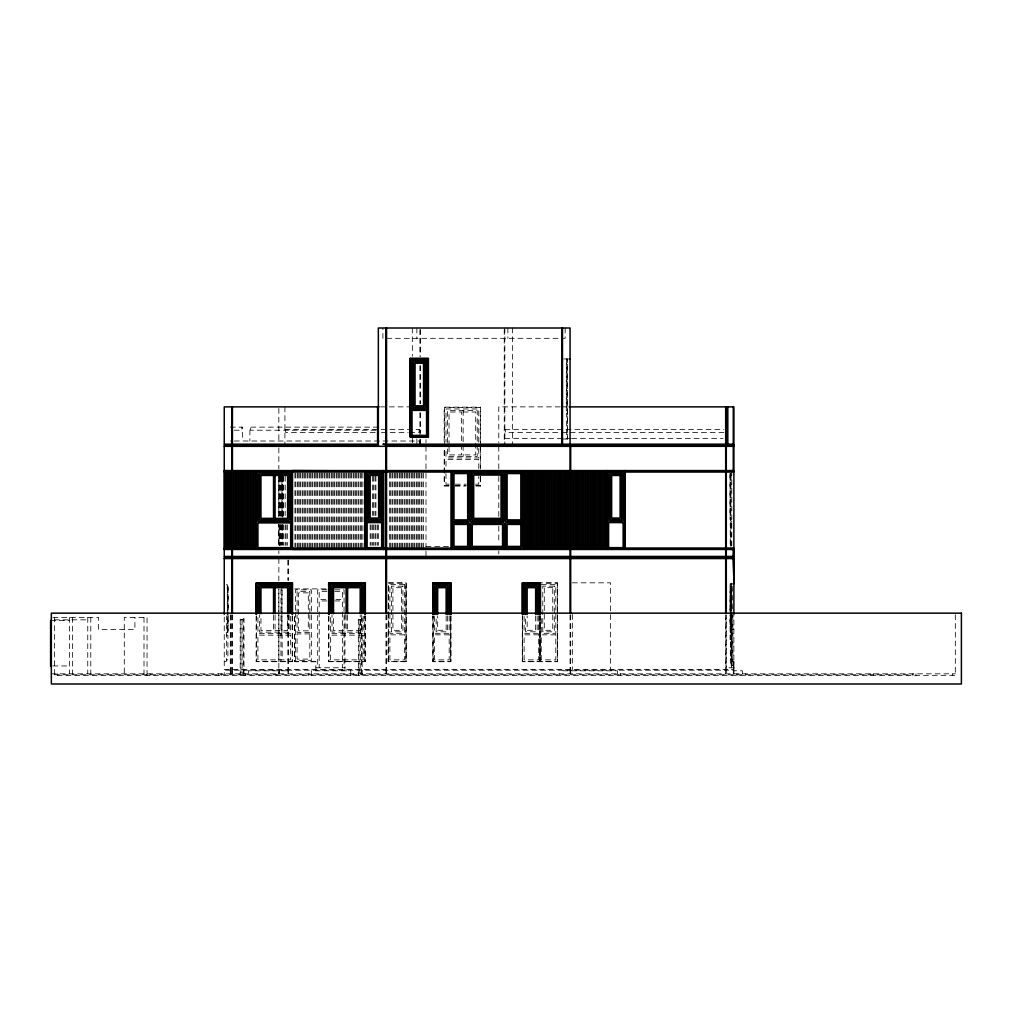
<?xml version="1.0" encoding="UTF-8"?>
<svg xmlns="http://www.w3.org/2000/svg" width="1012" height="1012" viewBox="0 0 1012 1012"><rect width="100%" height="100%" fill="white"/><g stroke="black" fill="none" stroke-linecap="round" stroke-linejoin="round"><path stroke-width="0.75" stroke-dasharray="5 3.75" d="M278.844 670.804L278.844 673.828L278.844 589.136L278.844 661.696M278.844 544.722L278.844 524.216L278.844 545.126M278.844 476.892L278.844 516.335L278.844 476.475M294.656 616.776L294.656 661.696L315.858 661.696L315.858 669.59M350.747 675.346L350.747 670.804L311.304 670.804L311.304 675.346M388.051 614.373L388.051 661.696L406.255 661.696L406.255 582.823L388.051 582.823M388.368 661.393L388.368 583.14L405.951 583.14L405.951 661.393L388.368 661.393L388.368 583.14M405.951 661.393L405.951 583.14M419.904 444.192L419.917 441.017L230.306 441.004M432.807 615.954L432.807 661.696L450.998 661.696L450.998 615.954M433.111 661.393L433.111 616.004L433.111 661.393L450.694 661.393L450.694 616.004L450.694 661.393M476.032 486.013L480.586 486.013L480.586 473.376M522.293 615.954L522.293 661.696L557.637 661.696L557.637 582.823L539.434 582.823M522.597 661.393L522.597 616.004L522.597 661.393L557.321 661.393L557.321 583.14L542.672 583.14M539.434 661.696L539.434 615.954M540.497 661.696L540.497 615.954M742.378 673.828L742.378 670.804L733.877 670.804M563.633 358.944L567.631 358.944M380.588 406.875L408.924 406.875M560.231 406.875L498.777 406.875L498.777 442.636M561.369 406.875L568.111 406.875M567.466 410.758L566.315 410.758L566.315 358.944M463.142 411.998L475.716 411.998L475.716 454.919L463.142 454.919M567.466 413.124L566.556 413.124L566.556 436.665L568.187 436.665M230.306 427.14L242.64 427.14L242.64 441.004M378.361 427.14L249.888 427.14L249.888 441.004M284.916 429.417L419.929 429.417M504.824 429.417L723.909 429.417M234.164 430.214L241.868 430.214L241.868 427.14M376.021 430.214L250.66 430.214L250.66 427.14M375.186 432.491L285.688 432.491L285.688 429.417M381.473 432.491L408.165 432.491M409.733 432.491L419.158 432.491L419.158 429.417M723.909 432.491L505.595 432.491L505.595 429.417M504.849 438.424L570.793 438.424M571.653 438.424L723.099 438.424M562.179 439.031L568.491 439.031M730.854 473.553L730.044 473.553L730.095 519.877L730.854 519.877M730.095 473.932L730.841 473.932M730.095 475.45L730.095 518.359M730.841 475.45L730.575 518.359M449.126 484.191L446.001 484.191L446.001 470.289M455.362 484.191L466.279 484.191M475.64 484.191L478.752 484.191L478.752 476.462M449.151 485.709L444.496 485.709L444.496 407.457L480.27 407.457L480.27 443.446M455.375 485.709L466.266 485.709M475.602 485.709L480.27 485.709L480.27 476.31M448.733 486.013L444.179 486.013L444.179 447.835M454.793 486.013L465.419 486.013M731.765 521.395L730.841 521.395L730.854 472.035M731.765 522.913L730.221 522.913L730.221 546.088M730.854 524.431L730.854 546.417M425.976 546.417L449.214 546.417M572.349 582.823L610.565 582.823L610.565 669.59M731.448 583.873L730.12 583.873L730.12 639.495L731.271 639.495M226.372 584.658L227.283 584.658L227.283 633.638L226.372 633.638M541.256 584.658L555.803 584.658L555.803 633.322L541.256 633.322L541.256 616.055M227.283 586.163L228.042 586.163L228.042 632.12L227.283 632.12M730.095 586.163L730.841 586.163M227.283 587.681L227.548 613.74M228.042 587.681L228.307 613.74M730.095 587.681L729.842 613.968M730.841 587.681L730.841 630.299M294.656 588.895L326.104 588.895M326.99 589.806L317.679 589.806L317.679 667.768M334.757 589.806L344.067 589.806L344.067 667.768M326.977 591.337L319.197 591.337L319.197 599.42L326.977 599.42M334.77 591.337L342.549 591.337L342.549 599.42L334.77 599.42M326.977 600.951L319.197 600.951L319.197 610.274M334.77 600.951L342.549 600.951L342.549 610.274M52.928 617.409L98.506 617.409L98.506 629.54L134.912 629.54L134.912 617.409M54.395 619.825L87.766 619.825M50.6 620.445L69.562 620.445M730.095 624.783L729.842 615.511M730.095 626.302L730.841 626.302M730.841 627.819L731.765 627.819M731.765 629.325L733.877 629.325M281.88 630.299L282.146 589.262M227.283 630.602L227.548 615.271M228.042 630.602L228.307 615.271M275.062 630.602L287.636 630.602L287.636 615.271M347.622 630.602L360.196 630.602L360.196 615.271M280.969 633.322L281.88 633.322L281.88 586.163M731.765 633.322L730.841 633.322L730.841 584.658M280.969 634.84L282.146 634.84L282.146 659.875M731.765 634.84L730.575 634.84L730.575 659.875L731.765 659.875M226.372 635.156L227.915 635.156L227.915 659.875L226.372 659.875M731.271 641.861L730.36 641.861L730.36 665.403L732.852 665.403M224.247 661.393L226.372 661.393L226.372 616.004M328.976 661.393L364.75 661.393L364.75 616.004M733.877 661.393L731.765 661.393L731.765 583.14M733.283 673.828L733.877 661.696L733.877 669.59L726.3 669.59L726.3 614.853M52.877 665.947L69.562 665.947M315.858 667.768L344.978 667.768M733.877 667.768L725.996 667.768L725.996 614.942M286.434 670.804L248.509 670.804L248.509 675.346M51.359 673.828L955.328 673.828M54.395 674.738L912.951 674.738M315.858 661.696L294.656 661.658L294.656 616.763M733.283 661.696L733.877 669.59L733.877 615.473M955.328 614.714L955.328 675.346L54.395 675.346L54.395 617.409M952.305 673.828L952.305 675.346M915.974 673.828L915.974 675.346M912.951 673.828L912.951 675.346M873.508 673.828L873.508 675.346M870.472 673.828L870.472 675.346M745.414 673.828L745.414 675.346M736.913 673.828L736.913 675.346M733.877 673.828L733.877 670.197L726.3 670.197L726.3 673.828M732.852 615.739L732.852 667.768M732.245 586.239L732.245 665.403M731.765 470.896L731.765 547.935M731.334 610.527L731.334 583.873L731.284 610.287M730.854 522.913L730.854 547.935M730.284 473.553L730.284 519.877M730.36 583.873L730.36 639.495M725.693 614.853L725.693 669.59L224.247 669.59L224.247 615.954M725.693 673.828L725.693 670.197L224.247 670.197L224.247 673.828M620.482 673.828L620.482 675.346M617.447 673.828L617.447 670.804L562.836 670.804L562.836 673.828M572.349 614.373L572.349 669.59M570.679 614.853L570.679 669.59M570.679 670.197L570.679 673.828M570.072 614.853L570.072 669.59M570.072 670.197L570.072 673.828M566.556 358.944L566.556 410.758M565.151 328.002L565.151 338.324L382.903 338.324L382.903 328.002M559.813 673.828L559.813 674.738M557.321 583.14L557.321 661.393M538.662 616.055L538.662 633.322L524.115 633.322L524.115 616.055M537.144 616.068L537.144 631.804L525.633 631.804L525.633 616.068M535.639 616.093L535.639 630.299L527.151 630.299L527.151 616.093M512.439 328.002L512.439 444.192M507.885 328.002L507.885 338.324M504.849 328.002L504.849 446.317M504.242 329.57L504.242 444.192M498.777 446.317L498.777 469.062M498.777 476.462L498.777 516.879M498.777 526.215L498.777 543.558M498.777 550.882L498.777 553.868M480.586 446.583L480.586 407.14L444.179 407.14L444.179 446.583M480.586 447.835L480.586 469.062M480.586 476.551L480.586 486.013M480.27 445.014L480.27 470.049M478.752 442.155L478.752 408.974L446.001 408.974L446.001 442.155M478.752 448.468L478.752 457.955L446.001 457.955L446.001 448.468M478.752 468.746L478.752 459.473L446.001 459.473L446.001 468.746M463.142 410.492L463.142 456.437M449.037 445.723L449.037 411.998L461.624 411.998L461.624 454.919L449.037 454.919L449.037 447.253M449.176 616.055L449.176 633.322L434.629 633.322L434.629 616.055M447.519 442.649L447.519 410.492L477.234 410.492L477.234 456.437L447.519 456.437L447.519 444.179M447.658 616.068L447.658 631.804L436.147 631.804L436.147 616.068M446.14 616.093L446.14 630.299L437.665 630.299L437.665 616.093M425.976 439.524L425.976 442.636M425.976 446.317L425.976 469.062M425.976 473.35L425.976 546.682M425.976 550.92L425.976 556.802M423.547 473.097L423.547 548.504M422.029 473.097L422.029 548.504M421.118 473.097L421.118 548.504M420.511 329.57L420.511 356.401M420.511 365.686L420.511 403.725M420.511 412.795L420.511 433.313M420.511 439.486L420.511 444.192M419.904 329.57L419.904 356.401M419.904 365.686L419.904 403.725M419.904 412.795L419.917 446.317M419.6 473.097L419.6 548.504M418.69 473.097L418.69 548.504M417.184 473.097L417.184 548.504M416.881 328.002L416.881 338.324M416.881 438.892L416.881 444.989M416.274 473.097L416.274 548.504M414.756 473.097L414.756 548.504M413.845 473.097L413.845 548.504M412.327 328.002L412.327 356.262M412.327 437.817L412.327 444.192M412.327 473.097L412.327 548.504M411.416 473.097L411.416 548.504M409.898 473.097L409.898 548.504M408.987 473.097L408.987 548.504M407.469 473.097L407.469 548.504M406.558 473.097L406.558 548.504M405.04 473.097L405.04 548.504M404.13 473.097L404.13 548.504M402.624 473.097L402.624 548.504M401.713 473.097L401.713 548.504M400.195 473.097L400.195 548.504M399.285 473.097L399.285 548.504M397.767 473.097L397.767 548.504M396.856 473.097L396.856 548.504M395.338 473.097L395.338 548.504M394.427 473.097L394.427 548.504M392.909 473.097L392.909 548.504M391.998 473.097L391.998 548.504M390.48 473.097L390.48 548.504M389.569 473.097L389.569 546.935M386.546 614.853L386.546 669.59M386.546 670.197L386.546 673.828M385.939 614.853L385.939 669.59M385.939 670.197L385.939 673.828M378.349 524.836L378.349 545.367M377.438 524.836L377.438 545.367M375.92 476.247L375.92 515.513M375.92 524.836L375.92 545.367M375.009 476.247L375.009 515.513M375.009 524.836L375.009 545.367M373.491 476.247L373.491 515.513M373.491 524.836L373.491 545.367M372.58 476.247L372.58 515.513M372.58 524.836L372.58 545.367M371.075 524.836L371.075 545.367M370.164 524.836L370.164 545.367M365.332 615.954L365.332 661.696L328.66 661.696L328.66 615.954M365.066 615.954L365.066 661.696M363.232 616.257L363.232 633.638L330.481 633.638L330.481 616.257M362.878 473.097L362.878 548.504M362.169 675.346L362.157 618.56L358.362 618.56L358.362 675.346M361.714 615.271L361.714 632.12L331.999 632.12L331.999 615.271M361.36 473.097L361.36 548.504M361.398 673.828L361.398 619.47L359.121 619.47L359.121 673.828M360.449 473.097L360.449 548.504M360.259 619.47L360.259 673.828M358.931 473.097L358.931 548.504M358.02 473.097L358.02 548.504M356.502 473.097L356.502 548.504M355.604 473.097L355.604 548.504M354.086 473.097L354.086 548.504M353.783 673.828L353.783 675.346M353.175 473.097L353.175 548.504M351.657 473.097L351.657 548.504M350.747 473.097L350.747 548.504M349.229 473.097L349.229 548.504M348.318 473.097L348.318 548.504M347.622 615.271L347.622 632.12M346.8 473.097L346.8 548.504M346.104 615.271L346.104 630.602L333.517 630.602L333.517 615.271M345.889 473.097L345.889 548.504M344.978 614.132L344.978 669.59M344.371 473.097L344.371 548.504M343.46 473.097L343.46 548.504M342.549 611.83L342.549 667.768M341.942 473.097L341.942 548.504M341.031 473.097L341.031 548.504M339.526 473.097L339.526 548.504M338.615 473.097L338.615 548.504M337.097 473.097L337.097 548.504M336.186 473.097L336.186 548.504M334.668 473.097L334.668 548.504M333.758 473.097L333.758 548.504M332.24 473.097L332.24 548.504M331.329 473.097L331.329 548.504M329.811 473.097L329.811 548.504M328.9 473.097L328.9 548.504M328.938 615.954L328.938 661.696M327.382 473.097L327.382 548.504M326.471 473.097L326.471 548.504M324.953 473.097L324.953 548.504M324.055 473.097L324.055 548.504M322.537 473.097L322.537 548.504M321.626 473.097L321.626 548.504M320.108 473.097L320.108 548.504M319.197 473.097L319.197 548.504M319.197 611.83L319.197 667.768M317.679 473.097L317.679 548.504M316.769 473.097L316.769 548.504M315.251 473.097L315.251 546.935M314.34 473.097L314.34 548.504M312.822 473.097L312.822 548.504M311.911 473.097L311.911 548.504M310.393 473.097L310.393 548.504M309.824 613.436L309.824 591.337L297.085 591.337L297.085 613.436M309.824 615.018L309.824 632.386L297.085 632.386L297.085 615.018M309.482 473.097L309.482 548.504M308.28 673.828L308.28 675.346M307.977 473.097L307.977 548.504M307.066 473.097L307.066 548.504M305.548 473.097L305.548 548.504M304.637 473.097L304.637 548.504M303.119 473.097L303.119 548.504M302.208 473.097L302.208 548.504M300.69 473.097L300.69 548.504M299.78 473.097L299.78 548.504M298.262 473.097L298.262 548.504M297.351 473.097L297.351 548.504M295.833 473.097L295.833 546.935M295.567 610.261L295.567 589.806L311.342 589.806L311.342 660.621L295.567 660.621L295.567 611.843M294.922 473.097L294.922 546.935M292.531 615.954L292.506 661.696L256.099 661.696L256.125 615.954M292.19 616.004L292.19 661.393L256.403 661.393L256.403 616.004M290.672 616.257L290.672 633.638L257.921 633.638L257.921 616.257M289.154 615.271L289.154 632.12L259.439 632.12L259.439 615.271M288.256 560.117L288.256 580.445M288.256 614.853L288.256 669.59M288.256 670.197L288.256 673.828M287.952 560.117L287.952 580.445M287.952 614.853L287.952 673.828M287.648 524.836L287.648 545.367M286.13 524.836L286.13 545.367M285.22 476.247L285.22 515.513M285.22 524.836L285.22 545.367M284.916 406.875L284.916 446.317M283.702 476.247L283.702 515.513M283.702 524.836L283.702 545.367M282.905 476.981L282.905 518.359M282.791 476.247L282.791 515.513M282.791 524.836L282.791 545.367M282.639 475.45L282.639 516.828M282.512 524.456L282.512 544.545M282.146 476.981L282.146 518.359M282.146 525.734L282.146 544.507M281.88 473.932L281.88 516.828M281.273 476.247L281.273 515.513M281.273 524.836L281.273 545.367M280.969 477.12L280.969 516.651M280.969 524.456L280.969 544.545M280.969 589.363L280.969 661.393M280.362 476.247L280.362 515.513M280.362 524.836L280.362 545.367M279.755 476.235L279.755 515.703M279.755 525.165L279.755 545.696M279.451 669.59L279.451 673.828M279.11 476.247L279.11 515.513M279.11 524.95L279.11 545.367M278.844 408.431L278.844 442.636M278.844 447.835L278.844 469.062M278.844 550.857L278.844 553.64M278.844 558.561L278.844 580.698M275.821 673.828L275.821 675.346M275.062 615.271L275.062 632.12M273.544 615.271L273.544 630.602L260.957 630.602L260.957 615.271M245.486 673.828L245.486 675.346M243.993 675.346L243.993 618.56L240.198 618.56L240.198 675.346M243.234 673.828L243.234 619.47L240.957 619.47L240.957 673.828M242.096 619.47L242.096 673.828M232.431 614.853L232.431 669.59M232.431 670.197L232.431 673.828M231.824 614.853L231.824 669.59M231.824 670.197L231.824 673.828M230.913 615.005L230.913 669.59M230.913 670.197L230.913 673.828M230.306 615.005L230.306 669.59M230.306 670.197L230.306 673.828M221.198 673.828L221.198 675.346M218.162 673.828L218.162 675.346M150.08 673.828L150.08 675.346M147.044 675.346L147.044 617.409L124.286 617.409L124.286 673.828M144.008 617.409L144.008 673.828M90.789 617.409L90.789 673.828M87.766 617.409L87.766 673.828M72.598 617.409L72.598 673.828M69.562 617.409L69.562 673.828M57.431 673.828L57.431 675.346M539.738 616.004L539.738 661.393L539.738 616.004M540.18 616.004L540.18 661.393L540.18 616.004M404.433 584.658L389.886 584.658L389.886 633.322L404.433 633.322L404.433 584.658M402.915 586.163L391.404 586.163L391.404 631.804L402.915 631.804L402.915 586.163M554.285 586.163L542.774 586.163L542.774 631.804L554.285 631.804L554.285 586.163M401.397 587.681L392.922 587.681L392.922 630.299L401.397 630.299L401.397 587.681M552.767 587.681L544.292 587.681L544.292 630.299L552.767 630.299L552.767 587.681M308.306 592.855L298.603 592.855L298.603 630.855L308.306 630.855L308.306 592.855M309.824 633.917L297.085 633.917L297.085 659.09L309.824 659.09L309.824 633.917M404.433 634.84L389.886 634.84L389.886 659.875L404.433 659.875L404.433 634.84M449.176 634.84L434.629 634.84L434.629 659.875L449.176 659.875L449.176 634.84M538.662 634.84L524.115 634.84L524.115 659.875L538.662 659.875L538.662 634.84M555.803 634.84L541.256 634.84L541.256 659.875L555.803 659.875L555.803 634.84M290.672 635.156L257.921 635.156L257.921 659.875L290.672 659.875L290.672 635.156M363.232 635.156L330.481 635.156L330.481 659.875L363.232 659.875L363.232 635.156M731.334 667.768L731.334 611.843L731.271 667.768M567.517 439.031L567.517 358.944L567.466 439.031"/><path stroke-width="1.5" d="M365.307 470.58L365.307 549.453L365.307 470.884L292.506 470.58L292.506 549.453L365.307 549.149M365.61 549.149L365.61 470.896L383.194 470.896L383.194 549.149L365.61 549.149L365.61 470.896M383.194 549.149L383.194 470.896M383.51 549.453L383.51 470.58L383.51 549.149L385.939 549.149M410.518 436.906L410.518 358.653L428.089 358.653L428.089 436.906L410.518 436.906L410.518 358.653M428.089 436.906L428.089 358.653M432.807 614.373L432.807 582.823L450.998 582.823L450.998 614.373M433.111 583.14L433.111 614.436L433.111 583.14L450.694 583.14L450.694 614.436L450.694 583.14M522.293 614.373L522.293 582.823L540.497 582.823L540.497 614.373M522.597 583.14L522.597 614.436L522.597 583.14L540.18 583.14L540.18 614.436L540.18 583.14M606.783 549.453L606.783 470.58L606.783 549.149L570.679 549.149M607.086 549.149L607.086 470.896L624.67 470.896L624.67 549.149L607.086 549.149L607.086 470.896M624.67 549.149L624.67 470.896M624.973 549.149L624.973 470.58L624.973 549.149L725.693 549.149M733.283 556.436L733.877 548.238L726.3 548.238M224.247 471.794L256.099 471.491M224.247 548.238L224.247 549.453L231.824 549.453M726.3 470.58L733.877 470.58L726.3 470.884M733.877 470.58L733.877 471.794L726.3 471.794M569.035 358.944L570.072 358.944M379.095 406.875L224.247 406.875L224.247 444.192L231.824 444.192L231.824 406.875M569.225 406.875L733.877 406.875L733.877 444.192L726.3 444.192L726.3 406.875M378.349 444.799L232.431 444.799L232.431 471.491M224.247 446.317L733.877 446.317M231.824 470.58L224.247 470.58L231.824 470.884M232.431 470.58L385.939 470.58M386.546 470.58L570.072 470.58M570.679 470.58L725.693 470.58M232.431 470.884L256.099 470.884M383.51 470.884L385.939 470.884M386.546 470.884L450.998 470.884M523.811 470.884L570.072 470.884M570.679 470.884L606.783 470.884M624.973 470.884L725.693 470.884M292.506 471.491L365.307 471.491M383.51 471.491L385.939 471.491M386.546 471.491L450.998 471.491M523.811 471.491L606.783 471.491M624.973 471.491L725.693 471.491M726.3 471.491L733.573 471.491M225.765 471.794L226.675 471.794M228.193 471.794L229.104 471.794M230.609 471.794L231.52 471.794M233.038 471.794L233.949 471.794M235.467 471.794L236.378 471.794M237.896 471.794L238.807 471.794M240.325 471.794L241.235 471.794M242.754 471.794L243.664 471.794M245.182 471.794L246.08 471.794M247.598 471.794L248.509 471.794M250.027 471.794L250.938 471.794M252.456 471.794L253.367 471.794M254.885 471.794L256.099 471.794M292.506 471.794L365.307 471.794M383.51 471.794L385.939 471.794M386.546 471.794L450.998 471.794M523.811 471.794L525.329 471.794M526.847 471.794L527.758 471.794M529.263 471.794L530.174 471.794M531.692 471.794L532.603 471.794M534.121 471.794L535.032 471.794M536.55 471.794L537.461 471.794M538.979 471.794L539.889 471.794M541.407 471.794L542.318 471.794M543.836 471.794L544.734 471.794M546.252 471.794L547.163 471.794M548.681 471.794L549.592 471.794M551.11 471.794L552.021 471.794M553.539 471.794L554.449 471.794M555.967 471.794L556.878 471.794M558.396 471.794L559.307 471.794M560.812 471.794L561.723 471.794M563.241 471.794L564.152 471.794M565.67 471.794L566.581 471.794M568.099 471.794L569.01 471.794M570.528 471.794L571.438 471.794M572.956 471.794L573.867 471.794M575.385 471.794L576.283 471.794M577.801 471.794L578.712 471.794M580.23 471.794L581.141 471.794M582.659 471.794L583.57 471.794M585.088 471.794L585.999 471.794M587.517 471.794L588.427 471.794M589.945 471.794L590.856 471.794M592.362 471.794L593.272 471.794M594.79 471.794L595.701 471.794M597.219 471.794L598.13 471.794M599.648 471.794L600.559 471.794M602.077 471.794L602.988 471.794M604.506 471.794L605.416 471.794M624.973 471.794L725.693 471.794M275.062 475.45L287.636 475.45L287.636 518.359L275.062 518.359M504.09 519.877L472.174 519.877L472.174 473.553L502.572 473.553L502.572 519.877M452.465 521.395L469.201 521.395L469.201 472.035M522.356 521.395L505.608 521.395L505.608 472.035M452.465 522.913L469.201 522.913L469.201 547.935M522.356 522.913L505.608 522.913L505.608 547.935M504.09 546.417L472.237 546.417L472.237 524.431L502.572 524.431L502.572 546.417M225.765 548.238L226.675 548.238M228.193 548.238L229.104 548.238M230.609 548.238L231.52 548.238M233.038 548.238L233.949 548.238M235.467 548.238L236.378 548.238M237.896 548.238L238.807 548.238M240.325 548.238L241.235 548.238M242.754 548.238L243.664 548.238M245.182 548.238L246.08 548.238M247.598 548.238L248.509 548.238M250.027 548.238L250.938 548.238M252.456 548.238L253.367 548.238M254.885 548.238L256.099 548.238M292.506 548.238L365.307 548.238M383.51 548.238L385.939 548.238M386.546 548.238L450.998 548.238M523.811 548.238L525.329 548.238M526.847 548.238L527.758 548.238M529.263 548.238L530.174 548.238M531.692 548.238L532.603 548.238M534.121 548.238L535.032 548.238M536.55 548.238L537.461 548.238M538.979 548.238L539.889 548.238M541.407 548.238L542.318 548.238M543.836 548.238L544.734 548.238M546.252 548.238L547.163 548.238M548.681 548.238L549.592 548.238M551.11 548.238L552.021 548.238M553.539 548.238L554.449 548.238M555.967 548.238L556.878 548.238M558.396 548.238L559.307 548.238M560.812 548.238L561.723 548.238M563.241 548.238L564.152 548.238M565.67 548.238L566.581 548.238M568.099 548.238L569.01 548.238M570.528 548.238L571.438 548.238M572.956 548.238L573.867 548.238M575.385 548.238L576.283 548.238M577.801 548.238L578.712 548.238M580.23 548.238L581.141 548.238M582.659 548.238L583.57 548.238M585.088 548.238L585.999 548.238M587.517 548.238L588.427 548.238M589.945 548.238L590.856 548.238M592.362 548.238L593.272 548.238M594.79 548.238L595.701 548.238M597.219 548.238L598.13 548.238M599.648 548.238L600.559 548.238M602.077 548.238L602.988 548.238M604.506 548.238L605.416 548.238M624.973 548.238L725.693 548.238M224.398 548.39L225.765 548.39L225.765 471.491M606.783 548.39L605.416 548.39L605.416 471.491M732.979 548.39L733.725 548.39M231.824 548.542L224.525 548.517L224.55 470.884M232.431 548.542L256.099 548.542M292.506 548.542L365.307 548.542M383.51 548.542L385.939 548.542M386.546 548.542L450.998 548.542M523.811 548.542L570.072 548.542M570.679 548.542L606.783 548.542M624.973 548.542L725.693 548.542M726.3 548.542L733.573 548.542M224.55 549.149L231.824 549.149M232.431 549.149L256.099 549.149M386.546 549.149L450.998 549.149M523.811 549.149L570.072 549.149M726.3 549.149L733.877 549.453L726.3 549.453M232.431 549.453L385.939 549.453M386.546 549.453L570.072 549.453M570.679 549.453L725.693 549.453M224.247 558.561L733.877 558.561M328.976 583.14L364.75 583.14L364.75 614.436M732.852 583.873L733.877 583.873M275.062 587.681L287.636 587.681L287.636 613.74M347.622 587.681L360.196 587.681L360.196 613.74M51.359 620.445L50.6 620.445L50.6 665.947L51.359 665.947M733.283 558.561L733.877 582.823L733.283 548.39M733.877 614.436L733.877 557.043L726.3 557.043L726.3 613.285M733.283 406.875L733.283 471.491M727.818 406.875L727.818 446.317M725.693 406.875L725.693 444.192L562.482 444.192L562.482 328.002M725.693 613.285L725.693 557.043L570.679 557.043L570.679 613.285M604.506 471.491L604.506 548.39L602.988 548.39L602.988 471.491M602.077 471.491L602.077 548.39L600.559 548.39L600.559 471.491M599.648 471.491L599.648 548.39L598.13 548.39L598.13 471.491M597.219 471.491L597.219 548.39L595.701 548.39L595.701 471.491M594.79 471.491L594.79 548.39L593.272 548.39L593.272 471.491M592.362 471.491L592.362 548.39L590.856 548.39L590.856 471.491M589.945 471.491L589.945 548.39L588.427 548.39L588.427 471.491M587.517 471.491L587.517 548.39L585.999 548.39L585.999 471.491M585.088 471.491L585.088 548.39L583.57 548.39L583.57 471.491M582.659 471.491L582.659 548.39L581.141 548.39L581.141 471.491M580.23 471.491L580.23 548.39L578.712 548.39L578.712 471.491M577.801 471.491L577.801 548.39L576.283 548.39L576.283 471.491M575.385 471.491L575.385 548.39L573.867 548.39L573.867 471.491M572.956 471.491L572.956 548.39L571.438 548.39L571.438 471.491M570.679 446.317L570.679 471.491M570.528 471.491L570.528 548.39M570.072 471.491L570.072 328.002L378.349 328.002L378.349 446.317M570.072 548.39L570.072 556.436L386.546 556.436L386.546 444.799L725.693 444.799L725.693 556.436L570.679 556.436L570.679 548.39L569.01 548.39L569.01 471.491M570.072 613.285L570.072 557.043L386.546 557.043L386.546 613.285M568.099 471.491L568.099 548.39L566.581 548.39L566.581 471.491M565.67 471.491L565.67 548.39L564.152 548.39L564.152 471.491M563.241 471.491L563.241 548.39L561.723 548.39L561.723 471.491M561.875 328.002L561.875 444.192L386.546 444.192L386.546 328.002M560.812 471.491L560.812 548.39L559.307 548.39L559.307 471.491M558.396 471.491L558.396 548.39L556.878 548.39L556.878 471.491M555.967 471.491L555.967 548.39L554.449 548.39L554.449 471.491M553.539 471.491L553.539 548.39L552.021 548.39L552.021 471.491M551.11 471.491L551.11 548.39L549.592 548.39L549.592 471.491M548.681 471.491L548.681 548.39L547.163 548.39L547.163 471.491M546.252 471.491L546.252 548.39L544.734 548.39L544.734 471.491M543.836 471.491L543.836 548.39L542.318 548.39L542.318 471.491M541.407 471.491L541.407 548.39L539.889 548.39L539.889 471.491M538.979 471.491L538.979 548.39L537.461 548.39L537.461 471.491M538.662 614.486L538.662 584.658L524.115 584.658L524.115 614.486M537.144 614.499L537.144 586.163L525.633 586.163L525.633 614.499M536.55 471.491L536.55 548.39L535.032 548.39L535.032 471.491M535.639 614.512L535.639 587.681L527.151 587.681L527.151 614.512M534.121 471.491L534.121 548.39L532.603 548.39L532.603 471.491M531.692 471.491L531.692 548.39L530.174 548.39L530.174 471.491M529.263 471.491L529.263 548.39L527.758 548.39L527.758 471.491M526.847 471.491L526.847 548.39L525.329 548.39L525.329 471.491M523.811 470.58L523.811 549.453M504.09 472.035L504.09 521.395L470.719 521.395L470.719 472.035M504.09 547.935L504.09 522.913L470.719 522.913L470.719 547.935M450.998 470.58L450.998 549.453M449.176 614.486L449.176 584.658L434.629 584.658L434.629 614.486M447.658 614.499L447.658 586.163L436.147 586.163L436.147 614.499M446.14 614.512L446.14 587.681L437.665 587.681L437.665 614.512M385.939 328.002L385.939 444.192L382.903 444.192L385.939 444.799L385.939 556.436L232.431 556.436L232.431 548.39M385.939 613.285L385.939 557.043L232.431 557.043L232.431 613.285M377.59 406.875L377.59 444.192L232.431 444.192L232.431 406.875M365.332 614.373L365.332 582.823L328.66 582.823L328.66 614.373M365.066 582.823L365.066 614.373M363.232 613.095L363.232 584.658L330.481 584.658L330.481 613.095M361.714 613.74L361.714 586.163L331.999 586.163L331.999 613.74M347.622 586.163L347.622 613.74M346.104 613.74L346.104 587.681L333.517 587.681L333.517 613.74M328.938 582.823L328.976 614.436M292.506 614.373L292.531 582.823L256.099 582.823L256.099 614.373M292.19 614.436L292.19 583.14L256.403 583.14L256.403 614.436M290.672 613.095L290.672 584.658L257.921 584.658L257.921 613.095M289.154 613.74L289.154 586.163L259.439 586.163L259.439 613.74M275.062 473.932L275.062 519.877M275.062 586.163L275.062 613.74M273.544 613.74L273.544 587.681L260.957 587.681L260.957 613.74M256.099 470.58L256.099 549.453M254.885 471.491L254.885 548.39L253.367 548.39L253.367 471.491M252.456 471.491L252.456 548.39L250.938 548.39L250.938 471.491M250.027 471.491L250.027 548.39L248.509 548.39L248.509 471.491M247.598 471.491L247.598 548.39L246.08 548.39L246.08 471.491M245.182 471.491L245.182 548.39L243.664 548.39L243.664 471.491M242.754 471.491L242.754 548.39L241.235 548.39L241.235 471.491M240.325 471.491L240.325 548.39L238.807 548.39L238.807 471.491M237.896 471.491L237.896 548.39L236.378 548.39L236.378 471.491M235.467 471.491L235.467 548.39L233.949 548.39L233.949 471.491M233.038 471.491L233.038 548.39L231.52 548.39L231.52 471.491M231.824 471.491L231.824 444.799L224.247 444.799L224.247 556.436L231.824 556.436L231.824 548.39M231.824 613.285L231.824 557.043L224.247 557.043L224.247 614.436M230.609 471.491L230.609 548.39L229.104 548.39L229.104 471.491M228.193 471.491L228.193 548.39L226.675 548.39L226.675 471.491M410.202 358.337L410.202 437.209L428.405 437.209L428.405 358.337L410.202 358.337M426.571 360.171L412.023 360.171L412.023 408.848L426.571 408.848L426.571 360.171M425.065 361.689L413.541 361.689L413.541 407.33L425.065 407.33L425.065 361.689M423.547 363.207L415.059 363.207L415.059 405.812L423.547 405.812L423.547 363.207M426.571 410.366L412.023 410.366L412.023 435.388L426.571 435.388L426.571 410.366M733.877 444.799L726.3 444.799L726.3 556.436L733.877 556.436L733.877 444.799M292.19 470.896L256.403 470.896L256.403 549.149L292.19 549.149L292.19 470.896M522.356 472.035L452.465 472.035L452.465 547.935L522.356 547.935L522.356 472.035M290.672 472.414L257.921 472.414L257.921 521.395L290.672 521.395L290.672 472.414M381.676 472.414L367.128 472.414L367.128 521.079L381.676 521.079L381.676 472.414M623.152 472.414L608.604 472.414L608.604 521.079L623.152 521.079L623.152 472.414M467.683 473.553L453.971 473.553L453.971 519.877L467.683 519.877L467.683 473.553M520.838 473.553L507.126 473.553L507.126 519.877L520.838 519.877L520.838 473.553M289.154 473.932L259.439 473.932L259.439 519.877L289.154 519.877L289.154 473.932M380.158 473.932L368.646 473.932L368.646 519.573L380.158 519.573L380.158 473.932M621.634 473.932L610.122 473.932L610.122 519.573L621.634 519.573L621.634 473.932M501.054 475.071L473.692 475.071L473.692 518.359L501.054 518.359L501.054 475.071M273.544 475.45L260.957 475.45L260.957 518.359L273.544 518.359L273.544 475.45M378.64 475.438L370.164 475.438L370.164 518.055L378.64 518.055L378.64 475.438M620.116 475.45L611.64 475.45L611.64 518.055L620.116 518.055L620.116 475.45M381.676 522.597L367.128 522.597L367.128 547.631L381.676 547.631L381.676 522.597M623.152 522.597L608.604 522.597L608.604 547.631L623.152 547.631L623.152 522.597M290.672 522.913L257.921 522.913L257.921 547.631L290.672 547.631L290.672 522.913M467.683 524.431L453.971 524.431L453.971 546.417L467.683 546.417L467.683 524.431M520.838 524.431L507.126 524.431L507.126 546.417L520.838 546.417L520.838 524.431M961.4 613.158L51.334 613.158L51.334 683.998L961.4 683.998L961.4 613.158"/></g></svg>
